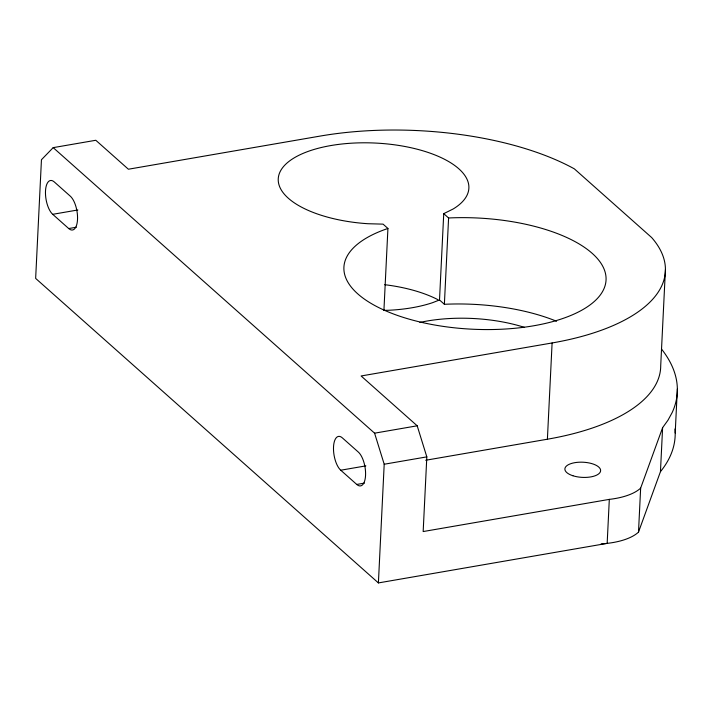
<?xml version="1.0" encoding="UTF-8"?>
<svg xmlns="http://www.w3.org/2000/svg" width="713" height="713" viewBox="0 0 713 713"><rect width="100%" height="100%" fill="white"/><g stroke="black" fill="none" stroke-linecap="round" stroke-linejoin="round"><path stroke-width="1.07" d="M383.924 310.351L387.925 228.463L383.068 224.14L367.926 223.722A95.426 40.481 2.8 0 1 280.815 170.398A95.426 40.481 2.8 0 1 411.401 147.823A95.426 40.481 2.8 0 1 453.156 208.989L443.736 213.65L439.511 299.968L444.377 304.291A131.219 55.659 2.8 0 1 556.568 321.242M378.398 582.922L384.2 464.234L374.583 433.174L53.19 147.636L41.452 159.73L35.65 278.409L378.398 582.922L607.164 543.377L609.312 499.376A54.509 23.128 2.8 0 0 640.648 488.12L662.609 427.666L667.965 420.224L672.145 412.595A287.259 121.852 2.8 0 0 661.557 349.112M53.19 147.636L95.8 140.274L128.393 169.222L320.182 136.076A209.132 88.715 2.8 0 1 574.339 168.847L651.664 237.545A205.46 87.155 2.8 0 1 552.103 342.962L361.108 375.974L417.194 425.804L426.82 456.873L423.166 531.55L609.312 499.376M444.377 304.291L448.593 217.973L443.736 213.65M425.706 460.25L547.397 439.217L552.103 342.962M601.112 543.903A54.509 23.128 2.8 0 0 638.5 532.121L640.648 488.12M665.425 269.541L660.71 365.796A205.46 87.155 2.8 0 1 547.397 439.217M638.5 532.121L660.452 471.667L662.609 427.666M675.202 432.969L677.35 388.968M439.511 299.968L432.648 302.651A95.426 40.481 2.8 0 1 388.523 310.271L384.227 310.351M52.709 214.319L68.724 228.552A17.896 7.558 80.2 0 0 77.521 219.479A17.896 7.558 80.2 0 0 70.311 196.182L54.295 181.958A17.896 7.558 80.2 0 0 45.498 191.022A17.896 7.558 80.2 0 0 52.709 214.319L77.842 209.978M68.724 228.552L76.371 227.224M374.583 433.174L417.194 425.804M340.743 470.215L356.758 484.448A17.896 7.558 80.2 0 0 365.555 475.375A17.896 7.558 80.2 0 0 358.336 452.078L342.32 437.853A17.896 7.558 80.2 0 0 333.524 446.917A17.896 7.558 80.2 0 0 340.743 470.215L365.876 465.874M384.2 464.234L426.82 456.873M356.758 484.448L364.405 483.12M419.868 322.428A97.815 41.497 2.8 0 1 524.536 327.401M384.708 284.692A95.426 40.481 2.8 0 1 437.978 299.71M448.593 217.973A131.219 55.659 2.8 0 1 604.669 286.938A131.219 55.659 2.8 0 1 412.658 320.128A131.219 55.659 2.8 0 1 387.925 228.463M674.988 428.959A287.259 121.852 2.8 0 1 660.452 471.667M572.913 475.749A17.896 7.593 2.8 0 0 600.596 470.963A17.896 7.593 2.8 0 0 574.74 462.684A17.896 7.593 2.8 0 0 572.913 475.749"/></g></svg>
